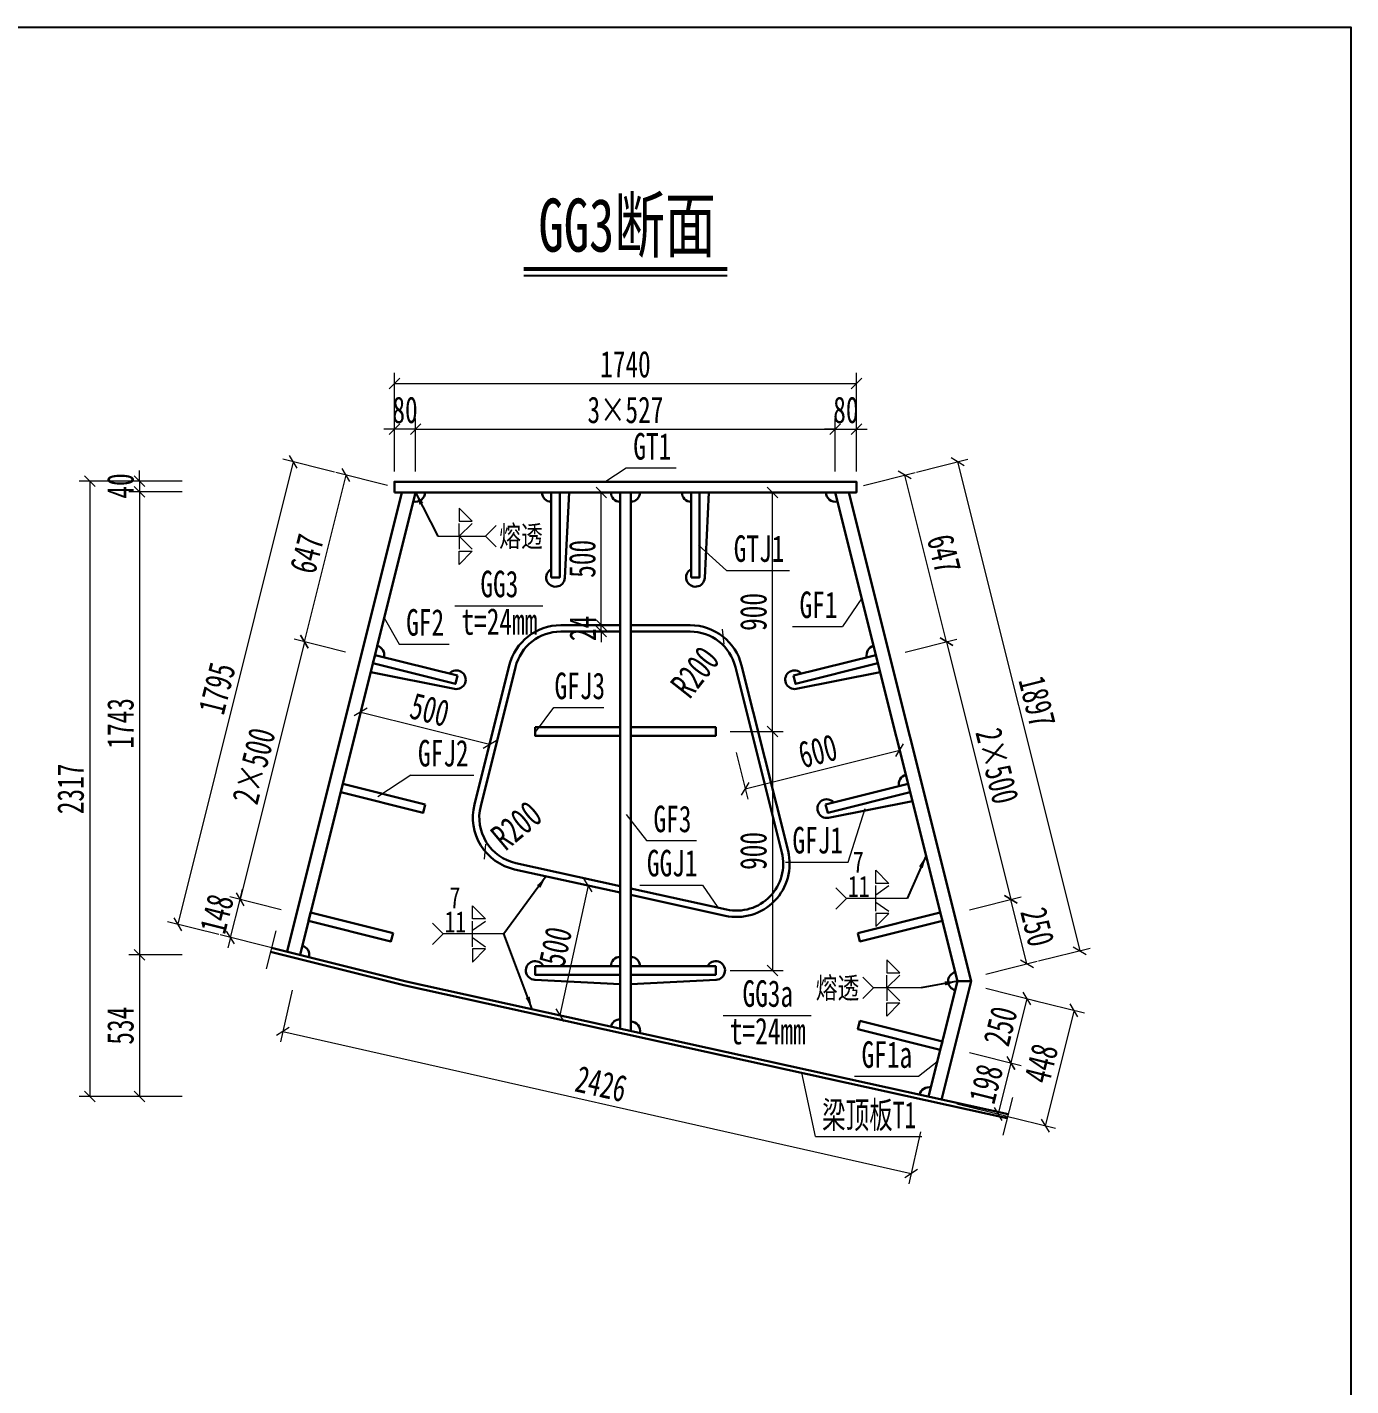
# Model space of a CAD drawing. Header units: millimetres. Extents: x -89049 to 410567, y -307459 to -100425.
# Drawn here: x 130390 to 135373, y -262870 to -257754 of the extents above; entities that cross this region are included whole.
import ezdxf
from ezdxf.enums import TextEntityAlignment as Align

# ---------------------------------------------------------------- set-up
doc = ezdxf.new("R2010")
doc.units = ezdxf.units.MM
doc.layers.get('Defpoints').update_dxf_attribs({"color": 8})
for name, color, linetype, lineweight in [('Dim', 4, 'Continuous', 15), ('文字', 7, 'Continuous', 15), ('标注线及字体', 2, 'Continuous', 15), ('桥 构造粗实', 1, 'Continuous', 30), ('细实线', 4, 'Continuous', 15)]:
    doc.layers.add(name, color=color, linetype=linetype, lineweight=lineweight)
doc.layers.add('Text', color=4, linetype='Continuous')
doc.styles.add('111', font='', dxfattribs={"width": 0.7})
doc.styles.add('BM_Dim', font='', dxfattribs={"width": 0.85})
doc.styles.add('SMEDI', font='', dxfattribs={"width": 0.75})
doc.styles.get("Standard").update_dxf_attribs({"font": ''})
doc.styles.get('111').set_extended_font_data('仿宋_GB2312')
doc.styles.get('BM_Dim').set_extended_font_data('仿宋_GB2312')
doc.styles.get('SMEDI').set_extended_font_data('仿宋_GB2312')
doc.styles.get('Standard').set_extended_font_data('仿宋_GB2312')
doc.dimstyles.new('200', dxfattribs={"dimscale": 0, "dimtxt": 2.5, "dimasz": 1, "dimexe": 1, "dimexo": 1, "dimgap": 0.6, "dimtad": 1, "dimdec": 0, "dimdsep": 46, "dimtxsty": '111', "dimblk": 'OBLIQUE', "dimcen": 0, "dimclrd": 4, "dimclre": 4, "dimclrt": 4, "dimadec": 1, "dimazin": 2, "dimtfac": 1, "dimtdec": 0, "dimtix": 1, "dimtmove": 2, "dimatfit": 3, "dimfxl": 4, "dimfxlon": 1, "dimtolj": 1, "dimlwd": -1, "dimlwe": -1, "dimarcsym": 0})
doc.dimstyles.new('MSteel_1.0_1.0', dxfattribs={"dimtxt": 3, "dimasz": 1.2, "dimexe": 1, "dimexo": 1, "dimgap": 1, "dimtad": 3, "dimtoh": 1, "dimdec": 0, "dimzin": 0, "dimdsep": 46, "dimtxsty": 'Standard', "dimblk": 'ARCHTICK', "dimcen": 0.09, "dimclrd": 3, "dimclre": 3, "dimadec": 0, "dimazin": 0, "dimtfac": 1, "dimtdec": 4, "dimtofl": 0, "dimtmove": 0, "dimatfit": 3, "dimfxl": 1, "dimtolj": 1, "dimtzin": 0, "dimarcsym": 0})

# ---------------------------------------------------------------- blocks, each defined once
blk = doc.blocks.new('28-280过焊孔')
at = {"layer": '桥 构造粗实', "color": 7}
blk.add_line((51, 0), (35, 321.7), dxfattribs=at)
for centre, start, end in [((0, 320), 2.8591, 242.8016), ((-16, 0), 90, 180)]:
    blk.add_arc(centre, 35, start, end, dxfattribs=at)
blk = doc.blocks.new('_Oblique')
at = {"color": 0, "linetype": 'ByBlock', "lineweight": -2}
blk.add_line((-0.5, -0.5), (0.5, 0.5), dxfattribs=at)
blk = doc.blocks.new('*D2070')
at = {"layer": 'Defpoints', "color": 0, "transparency": 16777216}
for p in [(131417.1, -261246.7), (133783.7, -261780.5), (133718.5, -262069.5)]:
    blk.add_point(p, dxfattribs=at)
at = {"layer": '细实线', "color": 4, "transparency": 16777216}
for p, q in [((131387.1, -261379.6), (131343.1, -261574.7)), ((131351.9, -261535.7), (133718.5, -262069.5)), ((133753.7, -261913.4), (133709.7, -262108.5))]:
    blk.add_line(p, q, dxfattribs=at)
at = {"layer": '细实线', "color": 4, "transparency": 16777216, "xscale": 40, "yscale": 40, "zscale": 40}
for p, rotation in [((131351.9, -261535.7), 167.2882462205137), ((133718.5, -262069.5), 347.2882462205137)]:
    blk.add_blockref('_Oblique', p, dxfattribs=dict(at, rotation=rotation))
at = {"layer": '细实线', "color": 4, "transparency": 16777216, "insert": (132550.9, -261732.8), "char_height": 100, "attachment_point": 5, "rotation": 347.2882, "style": '111'}
blk.add_mtext('\\A1;2426', dxfattribs=at)
blk = doc.blocks.new('全融透2')
at = {"layer": 'Dim'}
blk.add_line((0, 0), (-4.48, 0), dxfattribs=at)
for points in [[(-3.23, 2.65), (-3.23, 1.41), (-2, 1.41)], [(-3.23, -2.65), (-3.23, -1.41), (-2, -1.41)]]:
    blk.add_lwpolyline(points, close=True, dxfattribs=at)
for points in [[(-5.48, 1), (-4.48, 0), (-5.48, -1)], [(-2, 1.21), (-3.23, 0), (-3.23, 1.21)], [(-2, -1.21), (-3.23, 0), (-3.23, -1.21)]]:
    blk.add_lwpolyline(points, dxfattribs=at)
at = {"layer": 'Text', "style": 'SMEDI', "width": 0.75}
blk.add_text('熔透', height=2, dxfattribs=at).set_placement((-9.92, 0), align=Align.MIDDLE_LEFT)
blk = doc.blocks.new('_ArchTick')
at = {"color": 0, "linetype": 'ByBlock', "const_width": 0.15}
blk.add_lwpolyline([(-0.5, -0.5), (0.5, 0.5)], dxfattribs=at)
blk = doc.blocks.new('全融透1')
at = {"layer": 'Dim'}
blk.add_line((0, 0), (4.48, 0), dxfattribs=at)
for points in [[(2, 2.65), (2, 1.41), (3.23, 1.41)], [(2, -2.65), (2, -1.41), (3.23, -1.41)]]:
    blk.add_lwpolyline(points, close=True, dxfattribs=at)
for points in [[(3.23, 1.21), (2, 0), (2, 1.21)], [(3.23, -1.21), (2, 0), (2, -1.21)], [(5.48, 1), (4.48, 0), (5.48, -1)]]:
    blk.add_lwpolyline(points, dxfattribs=at)
at = {"layer": 'Text', "style": 'SMEDI', "width": 0.75}
blk.add_text('熔透', height=2, dxfattribs=at).set_placement((5.77, 0), align=Align.MIDDLE_LEFT)
blk = doc.blocks.new('半融透2')
at = {"layer": 'Dim'}
for p, q in [((0, 0), (-5.71, 0)), ((-2.95, 0.34), (-1.72, 1.21)), ((-2.95, -0.34), (-1.72, -1.21))]:
    blk.add_line(p, q, dxfattribs=at)
for points in [[(-1.72, 1.41), (-2.95, 1.41), (-2.95, 2.65)], [(-1.72, -1.41), (-2.95, -1.41), (-2.95, -2.65)]]:
    blk.add_lwpolyline(points, close=True, dxfattribs=at)
for points in [[(-6.71, -1), (-5.71, 0), (-6.71, 1)], [(-2.95, -1.21), (-2.95, 0), (-2.95, 1.21)]]:
    blk.add_lwpolyline(points, dxfattribs=at)
at = {"layer": 'Text', "style": 'SMEDI', "width": 0.75}
blk.add_text('7', height=2, dxfattribs=at).set_placement((-5.1, 3.42), align=Align.MIDDLE_LEFT)
blk = doc.blocks.new('*D2104')
at = {"layer": 'Defpoints', "color": 0, "transparency": 16777216}
for p in [(131772.4, -259266.8), (131772.4, -259505.6), (131852.4, -259505.6)]:
    blk.add_point(p, dxfattribs=at)
at = {"layer": '细实线', "color": 4, "transparency": 16777216}
for p, q in [((131772.4, -259426.8), (131772.4, -259226.8)), ((131852.4, -259426.8), (131852.4, -259226.8)), ((131772.4, -259266.8), (131732.4, -259266.8)), ((131852.4, -259266.8), (131772.4, -259266.8)), ((131852.4, -259266.8), (131892.4, -259266.8))]:
    blk.add_line(p, q, dxfattribs=at)
at = {"layer": '细实线', "color": 4, "transparency": 16777216, "xscale": 40, "yscale": 40, "zscale": 40}
blk.add_blockref('_Oblique', (131772.4, -259266.8), dxfattribs=at)
at = {"layer": '细实线', "color": 4, "transparency": 16777216, "xscale": 40, "yscale": 40, "zscale": 40, "rotation": 180}
blk.add_blockref('_Oblique', (131852.4, -259266.8), dxfattribs=at)
at = {"layer": '细实线', "color": 4, "transparency": 16777216, "insert": (131812.4, -259195.3), "char_height": 100, "attachment_point": 5, "style": '111'}
blk.add_mtext('\\A1;80', dxfattribs=at)
blk = doc.blocks.new('*D2105')
at = {"layer": 'Defpoints', "color": 0, "transparency": 16777216}
for p in [(133432.2, -259266.8), (131852.4, -259505.6), (133432.2, -259505.6)]:
    blk.add_point(p, dxfattribs=at)
at = {"layer": '细实线', "color": 4, "transparency": 16777216}
for p, q in [((131852.4, -259426.8), (131852.4, -259226.8)), ((133432.2, -259426.8), (133432.2, -259226.8)), ((131852.4, -259266.8), (133432.2, -259266.8))]:
    blk.add_line(p, q, dxfattribs=at)
at = {"layer": '细实线', "color": 4, "transparency": 16777216, "xscale": 40, "yscale": 40, "zscale": 40, "rotation": 180}
blk.add_blockref('_Oblique', (131852.4, -259266.8), dxfattribs=at)
at = {"layer": '细实线', "color": 4, "transparency": 16777216, "xscale": 40, "yscale": 40, "zscale": 40}
blk.add_blockref('_Oblique', (133432.2, -259266.8), dxfattribs=at)
at = {"layer": '细实线', "color": 4, "transparency": 16777216, "insert": (132642.3, -259195.3), "char_height": 100, "attachment_point": 5, "style": '111'}
blk.add_mtext('\\A1;3×527', dxfattribs=at)
blk = doc.blocks.new('*D2106')
at = {"layer": 'Defpoints', "color": 0, "transparency": 16777216}
for p in [(133512.2, -259266.8), (133432.2, -259505.6), (133512.2, -259505.6)]:
    blk.add_point(p, dxfattribs=at)
at = {"layer": '细实线', "color": 4, "transparency": 16777216}
for p, q in [((133432.2, -259426.8), (133432.2, -259226.8)), ((133512.2, -259426.8), (133512.2, -259226.8)), ((133432.2, -259266.8), (133392.2, -259266.8)), ((133432.2, -259266.8), (133512.2, -259266.8)), ((133512.2, -259266.8), (133552.2, -259266.8))]:
    blk.add_line(p, q, dxfattribs=at)
at = {"layer": '细实线', "color": 4, "transparency": 16777216, "xscale": 40, "yscale": 40, "zscale": 40}
blk.add_blockref('_Oblique', (133432.2, -259266.8), dxfattribs=at)
at = {"layer": '细实线', "color": 4, "transparency": 16777216, "xscale": 40, "yscale": 40, "zscale": 40, "rotation": 180}
blk.add_blockref('_Oblique', (133512.2, -259266.8), dxfattribs=at)
at = {"layer": '细实线', "color": 4, "transparency": 16777216, "insert": (133472.2, -259195.3), "char_height": 100, "attachment_point": 5, "style": '111'}
blk.add_mtext('\\A1;80', dxfattribs=at)
blk = doc.blocks.new('*D2107')
at = {"layer": 'Defpoints', "color": 0, "transparency": 16777216}
for p in [(133512.2, -259094.9), (131772.4, -259465.6), (133512.2, -259465.6)]:
    blk.add_point(p, dxfattribs=at)
at = {"layer": '细实线', "color": 4, "transparency": 16777216}
for p, q in [((131772.4, -259254.9), (131772.4, -259054.9)), ((133512.2, -259254.9), (133512.2, -259054.9)), ((131772.4, -259094.9), (133512.2, -259094.9))]:
    blk.add_line(p, q, dxfattribs=at)
at = {"layer": '细实线', "color": 4, "transparency": 16777216, "xscale": 40, "yscale": 40, "zscale": 40, "rotation": 180}
blk.add_blockref('_Oblique', (131772.4, -259094.9), dxfattribs=at)
at = {"layer": '细实线', "color": 4, "transparency": 16777216, "xscale": 40, "yscale": 40, "zscale": 40}
blk.add_blockref('_Oblique', (133512.2, -259094.9), dxfattribs=at)
at = {"layer": '细实线', "color": 4, "transparency": 16777216, "insert": (132642.3, -259023.3), "char_height": 100, "attachment_point": 5, "style": '111'}
blk.add_mtext('\\A1;1740', dxfattribs=at)
blk = doc.blocks.new('*D2127')
at = {"layer": 'Defpoints', "color": 0, "transparency": 16777216}
for p in [(131695.5, -260133.2), (131191.1, -261037.9), (131452.9, -261103.3)]:
    blk.add_point(p, dxfattribs=at)
at = {"layer": '细实线', "color": 4, "transparency": 16777216}
for p, q in [((131433.7, -260067.8), (131191.1, -261037.9)), ((131588.9, -260106.6), (131394.9, -260058.1)), ((131346.4, -261076.7), (131152.3, -261028.2))]:
    blk.add_line(p, q, dxfattribs=at)
at = {"layer": '细实线', "color": 4, "transparency": 16777216, "xscale": 40, "yscale": 40, "zscale": 40}
for p, rotation in [((131433.7, -260067.8), 75.9641359810062), ((131191.1, -261037.9), 255.9641359810062)]:
    blk.add_blockref('_Oblique', p, dxfattribs=dict(at, rotation=rotation))
at = {"layer": '细实线', "color": 4, "transparency": 16777216, "insert": (131243, -260535.5), "char_height": 100, "attachment_point": 5, "rotation": 75.9641, "style": '111'}
blk.add_mtext('\\A1;\\f仿宋_GB2312|b0|i0|c134|p49;2×500', dxfattribs=at)
blk = doc.blocks.new('*D2128')
at = {"layer": 'Defpoints', "color": 0, "transparency": 16777216}
for p in [(131590.6, -259440.1), (131852.4, -259505.6), (131695.4, -260133.2)]:
    blk.add_point(p, dxfattribs=at)
at = {"layer": '细实线', "color": 4, "transparency": 16777216}
for p, q in [((131745.8, -259478.9), (131551.8, -259430.4)), ((131433.6, -260067.7), (131590.6, -259440.1)), ((131588.9, -260106.5), (131394.8, -260058))]:
    blk.add_line(p, q, dxfattribs=at)
at = {"layer": '细实线', "color": 4, "transparency": 16777216, "xscale": 40, "yscale": 40, "zscale": 40}
for p, rotation in [((131590.6, -259440.1), 75.95890575099558), ((131433.6, -260067.7), 255.9589057509956)]:
    blk.add_blockref('_Oblique', p, dxfattribs=dict(at, rotation=rotation))
at = {"layer": '细实线', "color": 4, "transparency": 16777216, "insert": (131442.7, -259736.5), "char_height": 100, "attachment_point": 5, "rotation": 75.9589, "style": '111'}
blk.add_mtext('\\A1;647', dxfattribs=at)
blk = doc.blocks.new('*D2129')
at = {"layer": 'Defpoints', "color": 0, "transparency": 16777216}
for p in [(131852.4, -259505.6), (130956.5, -261131.6), (131417.2, -261246.7)]:
    blk.add_point(p, dxfattribs=at)
at = {"layer": '细实线', "color": 4, "transparency": 16777216}
for p, q in [((131547, -259429.2), (131352.9, -259380.7)), ((131391.7, -259390.4), (130956.5, -261131.6)), ((131111.7, -261170.4), (130917.7, -261121.9))]:
    blk.add_line(p, q, dxfattribs=at)
at = {"layer": '细实线', "color": 4, "transparency": 16777216, "xscale": 40, "yscale": 40, "zscale": 40}
for p, rotation in [((131391.7, -259390.4), 75.96541478079868), ((130956.5, -261131.6), 255.9654147807987)]:
    blk.add_blockref('_Oblique', p, dxfattribs=dict(at, rotation=rotation))
at = {"layer": '细实线', "color": 4, "transparency": 16777216, "insert": (131104.7, -260243.6), "char_height": 100, "attachment_point": 5, "rotation": 75.9654, "style": '111'}
blk.add_mtext('\\A1;1795', dxfattribs=at)
blk = doc.blocks.new('*D2133')
at = {"layer": 'Defpoints', "color": 0, "transparency": 16777216}
for p in [(131191.2, -261038), (131452.9, -261103.3), (131417.2, -261246.7)]:
    blk.add_point(p, dxfattribs=at)
at = {"layer": '细实线', "color": 4, "transparency": 16777216}
for p, q in [((131191.2, -261038), (131200.8, -260999.2)), ((131346.4, -261076.8), (131152.3, -261028.3)), ((131155.4, -261181.4), (131191.2, -261038)), ((131310.6, -261220.1), (131116.6, -261171.7)), ((131155.4, -261181.4), (131145.7, -261220.2))]:
    blk.add_line(p, q, dxfattribs=at)
at = {"layer": '细实线', "color": 4, "transparency": 16777216, "xscale": 40, "yscale": 40, "zscale": 40}
for p, rotation in [((131191.2, -261038), 255.98496731794), ((131155.4, -261181.4), 75.98496731794)]:
    blk.add_blockref('_Oblique', p, dxfattribs=dict(at, rotation=rotation))
at = {"layer": '细实线', "color": 4, "transparency": 16777216, "insert": (131103.8, -261092.4), "char_height": 100, "attachment_point": 5, "rotation": 75.985, "style": '111'}
blk.add_mtext('\\A1;148', dxfattribs=at)
blk = doc.blocks.new('*D2143')
at = {"layer": 'Defpoints', "color": 0, "transparency": 16777216}
for p in [(133589.1, -260133.2), (134093.5, -261037.9), (133831.7, -261103.3)]:
    blk.add_point(p, dxfattribs=at)
at = {"layer": '细实线', "color": 4, "transparency": 16777216}
for p, q in [((133695.7, -260106.6), (133889.8, -260058.1)), ((133851, -260067.8), (134093.5, -261037.9)), ((133938.3, -261076.7), (134132.3, -261028.2))]:
    blk.add_line(p, q, dxfattribs=at)
at = {"layer": '细实线', "color": 4, "transparency": 16777216, "xscale": 40, "yscale": 40, "zscale": 40}
for p, rotation in [((133851, -260067.8), 104.0358640189938), ((134093.5, -261037.9), 284.0358640189938)]:
    blk.add_blockref('_Oblique', p, dxfattribs=dict(at, rotation=rotation))
at = {"layer": '细实线', "color": 4, "transparency": 16777216, "insert": (134041.7, -260535.5), "char_height": 100, "attachment_point": 5, "rotation": 284.0359, "style": '111'}
blk.add_mtext('\\A1;\\f仿宋_GB2312|b0|i0|c134|p49;2×500', dxfattribs=at)
blk = doc.blocks.new('*D2144')
at = {"layer": 'Defpoints', "color": 0, "transparency": 16777216}
for p in [(133694, -259440.1), (133432.2, -259505.6), (133589.2, -260133.2)]:
    blk.add_point(p, dxfattribs=at)
at = {"layer": '细实线', "color": 4, "transparency": 16777216}
for p, q in [((133538.8, -259478.9), (133732.8, -259430.4)), ((133851, -260067.7), (133694, -259440.1)), ((133695.8, -260106.5), (133889.8, -260058))]:
    blk.add_line(p, q, dxfattribs=at)
at = {"layer": '细实线', "color": 4, "transparency": 16777216, "xscale": 40, "yscale": 40, "zscale": 40}
for p, rotation in [((133694, -259440.1), 104.0410942489994), ((133851, -260067.7), 284.0410942489994)]:
    blk.add_blockref('_Oblique', p, dxfattribs=dict(at, rotation=rotation))
at = {"layer": '细实线', "color": 4, "transparency": 16777216, "insert": (133841.9, -259736.5), "char_height": 100, "attachment_point": 5, "rotation": 284.0411, "style": '111'}
blk.add_mtext('\\A1;647', dxfattribs=at)
blk = doc.blocks.new('*D2145')
at = {"layer": 'Defpoints', "color": 0, "transparency": 16777216}
for p in [(133432.2, -259505.6), (134352.9, -261230.7), (133892.3, -261345.9)]:
    blk.add_point(p, dxfattribs=at)
at = {"layer": '细实线', "color": 4, "transparency": 16777216}
for p, q in [((133737.6, -259429.2), (133931.6, -259380.7)), ((133892.8, -259390.4), (134352.9, -261230.7)), ((134197.7, -261269.5), (134391.7, -261221))]:
    blk.add_line(p, q, dxfattribs=at)
at = {"layer": '细实线', "color": 4, "transparency": 16777216, "xscale": 40, "yscale": 40, "zscale": 40}
for p, rotation in [((133892.8, -259390.4), 104.0363585996599), ((134352.9, -261230.7), 284.0363585996599)]:
    blk.add_blockref('_Oblique', p, dxfattribs=dict(at, rotation=rotation))
at = {"layer": '细实线', "color": 4, "transparency": 16777216, "insert": (134192.3, -260293.2), "char_height": 100, "attachment_point": 5, "rotation": 284.0364, "style": '111'}
blk.add_mtext('\\A1;1897', dxfattribs=at)
blk = doc.blocks.new('*D2146')
at = {"layer": 'Defpoints', "color": 0, "transparency": 16777216}
for p in [(134093.4, -261037.9), (133831.7, -261103.3), (133892.3, -261345.9)]:
    blk.add_point(p, dxfattribs=at)
at = {"layer": '细实线', "color": 4, "transparency": 16777216}
for p, q in [((133938.2, -261076.7), (134132.3, -261028.2)), ((134154.1, -261280.4), (134093.4, -261037.9)), ((133998.9, -261319.2), (134192.9, -261270.7))]:
    blk.add_line(p, q, dxfattribs=at)
at = {"layer": '细实线', "color": 4, "transparency": 16777216, "xscale": 40, "yscale": 40, "zscale": 40}
for p, rotation in [((134093.4, -261037.9), 104.0358325339089), ((134154.1, -261280.4), 284.0358325339089)]:
    blk.add_blockref('_Oblique', p, dxfattribs=dict(at, rotation=rotation))
at = {"layer": '细实线', "color": 4, "transparency": 16777216, "insert": (134193.2, -261141.8), "char_height": 100, "attachment_point": 5, "rotation": 284.0358, "style": '111'}
blk.add_mtext('\\A1;250', dxfattribs=at)
blk = doc.blocks.new('*D2147')
at = {"layer": 'Defpoints', "color": 0, "transparency": 16777216}
for p in [(133892.3, -261345.9), (133831.7, -261588.4), (134093.4, -261653.9)]:
    blk.add_point(p, dxfattribs=at)
at = {"layer": '细实线', "color": 4, "transparency": 16777216}
for p, q in [((133998.9, -261372.5), (134192.9, -261421)), ((134154.1, -261411.3), (134093.4, -261653.9)), ((133938.2, -261615.1), (134132.3, -261663.6))]:
    blk.add_line(p, q, dxfattribs=at)
at = {"layer": '细实线', "color": 4, "transparency": 16777216, "xscale": 40, "yscale": 40, "zscale": 40}
for p, rotation in [((134154.1, -261411.3), 75.9641674660879), ((134093.4, -261653.9), 255.9641674660879)]:
    blk.add_blockref('_Oblique', p, dxfattribs=dict(at, rotation=rotation))
at = {"layer": '细实线', "color": 4, "transparency": 16777216, "insert": (134054.3, -261515.2), "char_height": 100, "attachment_point": 5, "rotation": 75.9642, "style": '111'}
blk.add_mtext('\\A1;250', dxfattribs=at)
blk = doc.blocks.new('*D2148')
at = {"layer": 'Defpoints', "color": 0, "transparency": 16777216}
for p in [(133831.7, -261588.4), (133783.7, -261780.5), (134045.4, -261846)]:
    blk.add_point(p, dxfattribs=at)
at = {"layer": '细实线', "color": 4, "transparency": 16777216}
for p, q in [((133938.2, -261615.1), (134132.3, -261663.6)), ((134093.5, -261653.9), (134045.4, -261846)), ((133890.2, -261807.2), (134084.2, -261855.7))]:
    blk.add_line(p, q, dxfattribs=at)
at = {"layer": '细实线', "color": 4, "transparency": 16777216, "xscale": 40, "yscale": 40, "zscale": 40}
for p, rotation in [((134093.5, -261653.9), 75.96373479844101), ((134045.4, -261846), 255.963734798441)]:
    blk.add_blockref('_Oblique', p, dxfattribs=dict(at, rotation=rotation))
at = {"layer": '细实线', "color": 4, "transparency": 16777216, "insert": (134000, -261732.6), "char_height": 100, "attachment_point": 5, "rotation": 75.9637, "style": '111'}
blk.add_mtext('\\A1;198', dxfattribs=at)
blk = doc.blocks.new('*D2149')
at = {"layer": 'Defpoints', "color": 0, "transparency": 16777216}
for p in [(133892.3, -261345.9), (133783.7, -261780.5), (134222.6, -261890.3)]:
    blk.add_point(p, dxfattribs=at)
at = {"layer": '细实线', "color": 4, "transparency": 16777216}
for p, q in [((134176.1, -261416.8), (134370.1, -261465.3)), ((134331.3, -261455.6), (134222.6, -261890.3)), ((134067.4, -261851.5), (134261.4, -261900))]:
    blk.add_line(p, q, dxfattribs=at)
at = {"layer": '细实线', "color": 4, "transparency": 16777216, "xscale": 40, "yscale": 40, "zscale": 40}
for p, rotation in [((134331.3, -261455.6), 75.96397622747912), ((134222.6, -261890.3), 255.9639762274791)]:
    blk.add_blockref('_Oblique', p, dxfattribs=dict(at, rotation=rotation))
at = {"layer": '细实线', "color": 4, "transparency": 16777216, "insert": (134207.5, -261655.6), "char_height": 100, "attachment_point": 5, "rotation": 75.964, "style": '111'}
blk.add_mtext('\\A1;448', dxfattribs=at)
blk = doc.blocks.new('*D2158')
at = {"layer": 'Defpoints', "color": 0, "transparency": 16777216}
for p in [(131770.4, -259463.5), (130812.9, -259503.5), (131770.4, -259503.5)]:
    blk.add_point(p, dxfattribs=at)
at = {"layer": '细实线', "color": 4, "transparency": 16777216}
for p, q in [((130812.9, -259463.5), (130812.9, -259423.5)), ((130972.9, -259463.5), (130772.9, -259463.5)), ((130812.9, -259463.5), (130812.9, -259503.5)), ((130972.9, -259503.5), (130772.9, -259503.5)), ((130812.9, -259503.5), (130812.9, -259543.5))]:
    blk.add_line(p, q, dxfattribs=at)
at = {"layer": '细实线', "color": 4, "transparency": 16777216, "xscale": 40, "yscale": 40, "zscale": 40}
for p, rotation in [((130812.9, -259463.5), 270), ((130812.9, -259503.5), 90)]:
    blk.add_blockref('_Oblique', p, dxfattribs=dict(at, rotation=rotation))
at = {"layer": '细实线', "color": 4, "transparency": 16777216, "insert": (130741.3, -259481.2), "char_height": 100, "attachment_point": 5, "rotation": 90, "style": '111'}
blk.add_mtext('\\A1;40', dxfattribs=at)
blk = doc.blocks.new('*D2159')
at = {"layer": 'Defpoints', "color": 0, "transparency": 16777216}
for p in [(131770.4, -259503.5), (130812.9, -261246.7), (131417.1, -261246.7)]:
    blk.add_point(p, dxfattribs=at)
at = {"layer": '细实线', "color": 4, "transparency": 16777216}
for p, q in [((130972.9, -259503.5), (130772.9, -259503.5)), ((130812.9, -259503.5), (130812.9, -261246.7)), ((130972.9, -261246.7), (130772.9, -261246.7))]:
    blk.add_line(p, q, dxfattribs=at)
at = {"layer": '细实线', "color": 4, "transparency": 16777216, "xscale": 40, "yscale": 40, "zscale": 40}
for p, rotation in [((130812.9, -259503.5), 90), ((130812.9, -261246.7), 270)]:
    blk.add_blockref('_Oblique', p, dxfattribs=dict(at, rotation=rotation))
at = {"layer": '细实线', "color": 4, "transparency": 16777216, "insert": (130741.3, -260375.1), "char_height": 100, "attachment_point": 5, "rotation": 90, "style": '111'}
blk.add_mtext('\\A1;1743', dxfattribs=at)
blk = doc.blocks.new('*D2160')
at = {"layer": 'Defpoints', "color": 0, "transparency": 16777216}
for p in [(131417.1, -261246.7), (130812.9, -261780.5), (133783.7, -261780.5)]:
    blk.add_point(p, dxfattribs=at)
at = {"layer": '细实线', "color": 4, "transparency": 16777216}
for p, q in [((130972.9, -261246.7), (130772.9, -261246.7)), ((130812.9, -261246.7), (130812.9, -261780.5)), ((130972.9, -261780.5), (130772.9, -261780.5))]:
    blk.add_line(p, q, dxfattribs=at)
at = {"layer": '细实线', "color": 4, "transparency": 16777216, "xscale": 40, "yscale": 40, "zscale": 40}
for p, rotation in [((130812.9, -261246.7), 90), ((130812.9, -261780.5), 270)]:
    blk.add_blockref('_Oblique', p, dxfattribs=dict(at, rotation=rotation))
at = {"layer": '细实线', "color": 4, "transparency": 16777216, "insert": (130741.3, -261513.6), "char_height": 100, "attachment_point": 5, "rotation": 90, "style": '111'}
blk.add_mtext('\\A1;534', dxfattribs=at)
blk = doc.blocks.new('*D2161')
at = {"layer": 'Defpoints', "color": 0, "transparency": 16777216}
for p in [(131770.4, -259463.5), (130625.2, -261780.5), (133783.7, -261780.5)]:
    blk.add_point(p, dxfattribs=at)
at = {"layer": '细实线', "color": 4, "transparency": 16777216}
for p, q in [((130785.2, -259463.5), (130585.2, -259463.5)), ((130625.2, -259463.5), (130625.2, -261780.5)), ((130785.2, -261780.5), (130585.2, -261780.5))]:
    blk.add_line(p, q, dxfattribs=at)
at = {"layer": '细实线', "color": 4, "transparency": 16777216, "xscale": 40, "yscale": 40, "zscale": 40}
for p, rotation in [((130625.2, -259463.5), 90), ((130625.2, -261780.5), 270)]:
    blk.add_blockref('_Oblique', p, dxfattribs=dict(at, rotation=rotation))
at = {"layer": '细实线', "color": 4, "transparency": 16777216, "insert": (130553.7, -260622), "char_height": 100, "attachment_point": 5, "rotation": 90, "style": '111'}
blk.add_mtext('\\A1;2317', dxfattribs=at)
blk = doc.blocks.new('*D2173')
at = {"layer": 'Defpoints', "color": 0, "transparency": 16777216}
for p in [(132621.5, -261012.2), (132395.3, -261474.4), (132514.6, -261500.5)]:
    blk.add_point(p, dxfattribs=at)
at = {"layer": '细实线', "color": 4, "transparency": 16777216}
for p, q in [((132502.2, -260986.1), (132395.3, -261474.4)), ((132582.4, -261003.7), (132463.1, -260977.6)), ((132475.5, -261492), (132356.3, -261465.9))]:
    blk.add_line(p, q, dxfattribs=at)
at = {"layer": '细实线', "color": 4, "transparency": 16777216, "xscale": 40, "yscale": 40, "zscale": 40}
for p, rotation in [((132502.2, -260986.1), 77.65254734471277), ((132395.3, -261474.4), 257.6525473447128)]:
    blk.add_blockref('_Oblique', p, dxfattribs=dict(at, rotation=rotation))
at = {"layer": '细实线', "color": 4, "transparency": 16777216, "insert": (132378.9, -261215), "char_height": 100, "attachment_point": 5, "rotation": 77.6525, "style": '111'}
blk.add_mtext('\\A1;500', dxfattribs=at)
blk = doc.blocks.new('*D2174')
at = {"layer": 'Defpoints', "color": 0, "transparency": 16777216}
for p in [(131679.3, -260197.8), (132164.4, -260319.1), (132130.7, -260453.7)]:
    blk.add_point(p, dxfattribs=at)
at = {"layer": '细实线', "color": 4, "transparency": 16777216}
for p, q in [((131669.6, -260236.6), (131636, -260371.3)), ((131645.7, -260332.5), (132130.7, -260453.7)), ((132154.7, -260357.9), (132121, -260492.5))]:
    blk.add_line(p, q, dxfattribs=at)
at = {"layer": '细实线', "color": 4, "transparency": 16777216, "xscale": 40, "yscale": 40, "zscale": 40}
for p, rotation in [((131645.7, -260332.5), 165.9641674661389), ((132130.7, -260453.7), 345.9641674661389)]:
    blk.add_blockref('_Oblique', p, dxfattribs=dict(at, rotation=rotation))
at = {"layer": '细实线', "color": 4, "transparency": 16777216, "insert": (131905.6, -260323.7), "char_height": 100, "attachment_point": 5, "rotation": 345.9642, "style": '111'}
blk.add_mtext('\\A1;500', dxfattribs=at)
blk = doc.blocks.new('*D2176')
at = {"layer": 'Defpoints', "color": 0, "transparency": 16777216}
for p in [(133631, -260300.6), (133048.9, -260446.1), (133674.9, -260476.2)]:
    blk.add_point(p, dxfattribs=at)
at = {"layer": '细实线', "color": 4, "transparency": 16777216}
for p, q in [((133640.7, -260339.4), (133684.6, -260515)), ((133058.6, -260484.9), (133102.5, -260660.5)), ((133092.8, -260621.7), (133674.9, -260476.2))]:
    blk.add_line(p, q, dxfattribs=at)
at = {"layer": '细实线', "color": 4, "transparency": 16777216, "xscale": 40, "yscale": 40, "zscale": 40}
for p, rotation in [((133674.9, -260476.2), 14.03583253364275), ((133092.8, -260621.7), 194.0358325336428)]:
    blk.add_blockref('_Oblique', p, dxfattribs=dict(at, rotation=rotation))
at = {"layer": '细实线', "color": 4, "transparency": 16777216, "insert": (133366.5, -260479.5), "char_height": 100, "attachment_point": 5, "rotation": 14.0358, "style": '111'}
blk.add_mtext('\\A1;600', dxfattribs=at)
blk = doc.blocks.new('*D2180')
at = {"layer": 'Defpoints', "color": 0, "transparency": 16777216}
for p in [(132551.5, -260005.6), (132663.3, -260005.6), (132663.3, -260029.6)]:
    blk.add_point(p, dxfattribs=at)
at = {"layer": '细实线', "color": 4, "transparency": 16777216}
for p, q in [((132551.5, -260005.6), (132551.5, -259965.6)), ((132623.3, -260005.6), (132511.5, -260005.6)), ((132623.3, -260029.6), (132511.5, -260029.6)), ((132551.5, -260029.6), (132551.5, -260005.6)), ((132551.5, -260029.6), (132551.5, -260069.6))]:
    blk.add_line(p, q, dxfattribs=at)
at = {"layer": '细实线', "color": 4, "transparency": 16777216, "xscale": 40, "yscale": 40, "zscale": 40}
for p, rotation in [((132551.5, -260005.6), 270), ((132551.5, -260029.6), 90)]:
    blk.add_blockref('_Oblique', p, dxfattribs=dict(at, rotation=rotation))
at = {"layer": '细实线', "color": 4, "transparency": 16777216, "insert": (132481.1, -260017.6), "char_height": 100, "attachment_point": 5, "rotation": 90, "style": '111'}
blk.add_mtext('\\A1;24', dxfattribs=at)
blk = doc.blocks.new('*D2181')
at = {"layer": 'Defpoints', "color": 0, "transparency": 16777216}
for p in [(132551.5, -259505.6), (132663.3, -259505.6), (132663.3, -260005.6)]:
    blk.add_point(p, dxfattribs=at)
at = {"layer": '细实线', "color": 4, "transparency": 16777216}
for p, q in [((132623.3, -259505.6), (132511.5, -259505.6)), ((132551.5, -260005.6), (132551.5, -259505.6)), ((132623.3, -260005.6), (132511.5, -260005.6))]:
    blk.add_line(p, q, dxfattribs=at)
at = {"layer": '细实线', "color": 4, "transparency": 16777216, "xscale": 40, "yscale": 40, "zscale": 40}
for p, rotation in [((132551.5, -259505.6), 90), ((132551.5, -260005.6), 270)]:
    blk.add_blockref('_Oblique', p, dxfattribs=dict(at, rotation=rotation))
at = {"layer": '细实线', "color": 4, "transparency": 16777216, "insert": (132480, -259755.6), "char_height": 100, "attachment_point": 5, "rotation": 90, "style": '111'}
blk.add_mtext('\\A1;500', dxfattribs=at)
blk = doc.blocks.new('*D4485')
at = {"layer": 'Defpoints', "color": 0, "transparency": 16777216}
for p in [(132982.3, -259505.6), (133196, -259505.6), (132982.3, -260405.6)]:
    blk.add_point(p, dxfattribs=at)
at = {"layer": '细实线', "color": 4, "transparency": 16777216}
for p, q in [((133036, -259505.6), (133236, -259505.6)), ((133196, -260405.6), (133196, -259505.6)), ((133036, -260405.6), (133236, -260405.6))]:
    blk.add_line(p, q, dxfattribs=at)
at = {"layer": '细实线', "color": 4, "transparency": 16777216, "xscale": 40, "yscale": 40, "zscale": 40}
for p, rotation in [((133196, -259505.6), 90), ((133196, -260405.6), 270)]:
    blk.add_blockref('_Oblique', p, dxfattribs=dict(at, rotation=rotation))
at = {"layer": '细实线', "color": 4, "transparency": 16777216, "insert": (133124.4, -259955.6), "char_height": 100, "attachment_point": 5, "rotation": 90, "style": '111'}
blk.add_mtext('\\A1;900', dxfattribs=at)
blk = doc.blocks.new('*D4487')
at = {"layer": 'Defpoints', "color": 0, "transparency": 16777216}
for p in [(132982.3, -260405.6), (132982.3, -261305.6), (133196, -261305.6)]:
    blk.add_point(p, dxfattribs=at)
at = {"layer": '细实线', "color": 4, "transparency": 16777216}
for p, q in [((133036, -260405.6), (133236, -260405.6)), ((133196, -260405.6), (133196, -261305.6)), ((133036, -261305.6), (133236, -261305.6))]:
    blk.add_line(p, q, dxfattribs=at)
at = {"layer": '细实线', "color": 4, "transparency": 16777216, "xscale": 40, "yscale": 40, "zscale": 40}
for p, rotation in [((133196, -260405.6), 90), ((133196, -261305.6), 270)]:
    blk.add_blockref('_Oblique', p, dxfattribs=dict(at, rotation=rotation))
at = {"layer": '细实线', "color": 4, "transparency": 16777216, "insert": (133124.4, -260855.6), "char_height": 100, "attachment_point": 5, "rotation": 90, "style": '111'}
blk.add_mtext('\\A1;900', dxfattribs=at)
blk = doc.blocks.new('*D4488')
at = {"layer": 'Defpoints', "color": 0, "transparency": 16777216}
for p in [(133009.5, -260048.5), (132885.7, -260205.6)]:
    blk.add_point(p, dxfattribs=at)
at = {"layer": '细实线', "color": 4, "transparency": 16777216}
blk.add_line((133009.5, -260048.5), (133009.5, -260048.5), dxfattribs=at)
at = {"layer": '细实线', "color": 4, "transparency": 16777216, "xscale": 40, "yscale": 40, "zscale": 40, "rotation": 231.7430047754196}
blk.add_blockref('_Oblique', (133009.5, -260048.5), dxfattribs=at)
at = {"layer": '细实线', "color": 4, "transparency": 16777216, "insert": (132904.5, -260181.8), "char_height": 100, "attachment_point": 5, "rotation": 51.743, "style": '111'}
blk.add_mtext('\\A1;R200', dxfattribs=at)
blk = doc.blocks.new('*D4489')
at = {"layer": 'Defpoints', "color": 0, "transparency": 16777216}
for p in [(132268, -260729.5), (132114.7, -260858)]:
    blk.add_point(p, dxfattribs=at)
at = {"layer": '细实线', "color": 4, "transparency": 16777216}
blk.add_line((132114.7, -260858), (132114.7, -260858), dxfattribs=at)
at = {"layer": '细实线', "color": 4, "transparency": 16777216, "xscale": 40, "yscale": 40, "zscale": 40, "rotation": 39.9840258029928}
blk.add_blockref('_Oblique', (132114.7, -260858), dxfattribs=at)
at = {"layer": '细实线', "color": 4, "transparency": 16777216, "insert": (132232, -260759.6), "char_height": 100, "attachment_point": 5, "rotation": 39.984, "style": '111'}
blk.add_mtext('\\A1;R200', dxfattribs=at)

msp = doc.modelspace()

# ---------------------------------------------------------------- linework, layer by layer
at = {"color": 4}
msp.add_line((132259.3, -258688.1), (133025.3, -258688.1), dxfattribs=at)
at = {"color": 6, "const_width": 14.4}
msp.add_lwpolyline([(132259.3, -258664.1), (133025.3, -258664.1)], dxfattribs=at)
at = {"layer": 'Defpoints'}
msp.add_lwpolyline([(119973.4, -257753.6), (135373.4, -257753.6), (135373.4, -267985.6), (119973.4, -267985.6)], close=True, dxfattribs=at)
at = {"layer": '桥 构造粗实'}
for p, q in [((131800.9, -259505.6), (131368.6, -261234.6)), ((131852.4, -259505.6), (131417.1, -261246.7)), ((132622.3, -259505.6), (132622.3, -261524.4)), ((132662.3, -259505.6), (132662.3, -261533.3)), ((133892.3, -261345.9), (133943.8, -261345.9))]:
    msp.add_line(p, q, dxfattribs=at)
msp.add_lwpolyline([(131772.4, -259505.6), (131772.4, -259465.6), (133512.2, -259465.6), (133512.2, -259505.6)], close=True, dxfattribs=at)
at = {"layer": '桥 构造粗实', "color": 7}
for points in [[(132363, -259825.6), (132395, -259825.6), (132395, -259505.6), (132363, -259505.6)], [(132889.6, -259825.6), (132921.6, -259825.6), (132921.6, -259505.6), (132889.6, -259505.6)], [(132009.8, -260195.3), (132002, -260226.3), (131691.6, -260148.7), (131699.4, -260117.7)], [(133274.8, -260195.3), (133282.6, -260226.3), (133593, -260148.7), (133585.3, -260117.7)], [(132302.3, -260389.6), (132302.3, -260421.6), (132622.3, -260421.6), (132622.3, -260389.6)], [(132662.3, -260389.6), (132662.3, -260421.6), (132982.3, -260421.6), (132982.3, -260389.6)], [(131888.5, -260680.4), (131880.8, -260711.4), (131570.3, -260633.8), (131578.1, -260602.8)], [(133396.1, -260680.4), (133403.9, -260711.4), (133714.3, -260633.8), (133706.5, -260602.8)], [(131767.3, -261165.4), (131759.5, -261196.5), (131449.1, -261118.9), (131456.8, -261087.8)], [(133517.4, -261165.4), (133525.1, -261196.5), (133835.6, -261118.9), (133827.8, -261087.8)], [(132302.3, -261289.6), (132302.3, -261321.6), (132622.3, -261321.6), (132622.3, -261289.6)], [(132662.3, -261289.6), (132662.3, -261321.6), (132982.3, -261321.6), (132982.3, -261289.6)], [(133525.1, -261495.3), (133517.4, -261526.3), (133827.8, -261603.9), (133835.6, -261572.9)]]:
    msp.add_lwpolyline(points, close=True, dxfattribs=at)
at = {"layer": '桥 构造粗实'}
for points in [[(133432.2, -259505.6), (133892.3, -261345.9), (133783.7, -261780.5)], [(133483.8, -259505.6), (133943.8, -261345.9), (133832.2, -261792.7)], [(134083.2, -261846.6), (131817.1, -261346.9), (131309.8, -261219.8)], [(134079.4, -261862.1), (131813.4, -261362.4), (131305.9, -261235.3)]]:
    msp.add_lwpolyline(points, dxfattribs=at)
for points in [[(132622.3, -261012.4), (132224.9, -260924.8, -0.422419), (132073.9, -260681), (132204.9, -260157.1, -0.34415), (132398.9, -260005.6), (132622.3, -260005.6)], [(132622.3, -260987.8), (132230.1, -260901.3, -0.422419), (132097.2, -260686.8), (132228.2, -260162.9, -0.34415), (132398.9, -260029.6), (132622.3, -260029.6)], [(132662.3, -260005.6), (132885.7, -260005.6, -0.34415), (133079.7, -260157.1), (133254.4, -260855.7, -0.557005), (133017.3, -261099.5), (132662.3, -261021.2)], [(132662.3, -260029.6), (132885.7, -260029.6, -0.34415), (133056.4, -260162.9), (133231.1, -260861.5, -0.557005), (133022.4, -261076.1), (132662.3, -260996.7)]]:
    msp.add_lwpolyline(points, format="xyb", dxfattribs=at)
for centre, start, end in [((131852.4, -259505.6), 255.9642, 0.0002), ((132622.3, -259505.6), 180, 270), ((132662.3, -259505.6), 270, 360), ((133432.2, -259505.6), 179.9998, 284.0358), ((131417.1, -261246.7), 345.9404, 75.9636), ((133892.3, -261345.9), 104.0358, 255.9643), ((132622.3, -261524.4), 90, 167.5642), ((132662.3, -261533.3), 347.5642, 90), ((133783.7, -261780.5), 75.964, 167.5642)]:
    msp.add_arc(centre, 35, start, end, dxfattribs=at)
at = {"layer": '细实线'}
for p, q in [((132564.9, -259465.6), (132645.6, -259413.4)), ((132645.6, -259413.4), (132833.8, -259413.4)), ((133023.4, -259799.8), (132916.8, -259703.7)), ((133023.4, -259799.8), (133260, -259799.8)), ((132000.1, -259933), (132330.9, -259933)), ((133531.8, -259903.7), (133459.7, -260010.1)), ((131734.2, -259978.3), (131790.5, -260076.3)), ((133271.6, -260010.1), (133459.7, -260010.1)), ((131790.5, -260076.3), (131978.6, -260076.3)), ((132304, -260407.8), (132372.9, -260315.3)), ((132372.9, -260315.3), (132561, -260315.3)), ((131834.6, -260570.2), (131709.6, -260651.8)), ((131834.6, -260570.2), (132071.1, -260570.2)), ((133481, -260897.9), (133544.7, -260696.2)), ((132645.4, -260718.4), (132721.6, -260816.3)), ((132721.6, -260816.3), (132909.7, -260816.3)), ((133244.4, -260897.9), (133481, -260897.9)), ((132696.3, -260984.3), (132932.9, -260984.3)), ((132932.9, -260984.3), (132990.4, -261068.2)), ((131325.6, -261156.6), (131289.9, -261299.3)), ((133010.6, -261475.3), (133341.4, -261475.3)), ((133745.4, -261703.5), (133816.6, -261648.7)), ((133357.7, -261931.2), (133306, -261691.6)), ((133504.7, -261703.5), (133745.4, -261703.5)), ((134099.1, -261783.4), (134063.3, -261926.1)), ((133357.7, -261931.2), (133758.6, -261931.2))]:
    msp.add_line(p, q, dxfattribs=at)

# ---------------------------------------------------------------- block references
at = {"layer": '细实线', "xscale": -1}
for p, rotation in [((132379, -259505.6), 180.0051313810905), ((132905.6, -259505.6), 180.0051313810905), ((133589.2, -260133.2), 104.036624505605), ((133710.4, -260618.3), 104.036624505605), ((132622.3, -261305.6), 90.00000000004015)]:
    msp.add_blockref('28-280过焊孔', p, dxfattribs=dict(at, rotation=rotation))
at = {"layer": '细实线', "xscale": 40, "yscale": 40, "zscale": 40}
for name, p in [('全融透1', (131936.3, -259670.4)), ('半融透2', (133702.7, -261034.5)), ('半融透2', (132184, -261168)), ('全融透2', (133755.7, -261371.3))]:
    msp.add_blockref(name, p, dxfattribs=at)
at = {"layer": '细实线'}
for p, rotation in [((131695.5, -260133.2), 255.9633754943951), ((132662.3, -261305.6), 269.9999999999599)]:
    msp.add_blockref('28-280过焊孔', p, dxfattribs=dict(at, rotation=rotation))

# ---------------------------------------------------------------- texts
at = {"layer": 'Text', "style": 'SMEDI', "width": 0.75}
for p in [(133479.9, -260988.9), (131961.1, -261122.4)]:
    msp.add_text('11', height=80, dxfattribs=at).set_placement(p, align=Align.MIDDLE_LEFT)
at = {"layer": '文字', "style": 'BM_Dim'}
for s, width, p in [('GT1', 0.7, (132743.3, -259411.9)), ('GTJ1', 0.7, (133145.3, -259797)), ('GG3', 0.7, (132167.7, -259930.2)), ('GF1', 0.7, (133369.2, -260008.6)), ('GF2', 0.7, (131888.2, -260074.8)), ('t=24mm', 0.7, (132167.7, -260071.4)), ('GFJ3', 0.7, (132470.5, -260313.9)), ('GFJ2', 0.7, (131956.4, -260567.4)), ('GF3', 0.7, (132819.3, -260814.9)), ('GFJ1', 0.7, (133366.3, -260895)), ('GGJ1', 0.7, (132818.2, -260981.4)), ('GG3a', 0.7, (133178.3, -261472.5)), ('t=24mm', 0.7, (133178.3, -261613.7)), ('GF1a', 0.7, (133626.6, -261702.1)), ('梁顶板T1', 0.65, (133560, -261929.7))]:
    msp.add_text(s, height=100, dxfattribs=dict(at, width=width)).set_placement(p, align=Align.BOTTOM_CENTER)
at = {"layer": '标注线及字体', "style": '111', "width": 0.7}
msp.add_text('GG3断面', height=200, dxfattribs=at).set_placement((132648.4, -258495.7), align=Align.MIDDLE)

# ---------------------------------------------------------------- dimensions: what is measured, and where the dimension line sits
at = {"layer": '细实线'}
for base, p1, p2, picture, middle in [((133512.2, -259094.9), (131772.4, -259465.6), (133512.2, -259465.6), '*D2107', (132642.3, -259023.3)), ((131772.4, -259266.8), (131852.4, -259505.6), (131772.4, -259505.6), '*D2104', (131812.4, -259195.3)), ((133512.2, -259266.8), (133432.2, -259505.6), (133512.2, -259505.6), '*D2106', (133472.2, -259195.3))]:
    dim = msp.add_linear_dim(base=base, p1=p1, p2=p2, dimstyle='200', override={"dimscale": 40, "dimblk": 'Oblique'}, dxfattribs=at)
    dim.commit()
    dim.dimension.update_dxf_attribs({"geometry": picture, "text_midpoint": middle})
dim = msp.add_linear_dim(base=(133432.2, -259266.8), p1=(131852.4, -259505.6), p2=(133432.2, -259505.6), text='3×527', dimstyle='200', override={"dimscale": 40, "dimtxsty": '111', "dimblk": 'Oblique'}, dxfattribs=at)
dim.commit()
dim.dimension.update_dxf_attribs({"geometry": '*D2105', "text_midpoint": (132642.3, -259195.3)})
for p1, p2, distance, picture, middle in [((131852.4, -259505.6), (131417.2, -261246.7), -474.8, '*D2129', (131104.7, -260243.6)), ((133432.2, -259505.6), (133892.3, -261345.9), 474.8, '*D2145', (134192.3, -260293.2)), ((131695.4, -260133.2), (131852.4, -259505.6), 269.9, '*D2128', (131442.7, -259736.5)), ((133589.2, -260133.2), (133432.2, -259505.6), -269.9, '*D2144', (133841.9, -259736.5)), ((131679.3, -260197.8), (132164.4, -260319.1), -138.8, '*D2174', (131905.6, -260323.7)), ((133048.9, -260446.1), (133631, -260300.6), -181, '*D2176', (133366.5, -260479.5)), ((131417.2, -261246.7), (131452.9, -261103.3), 269.8, '*D2133', (131103.8, -261092.4)), ((132621.5, -261012.2), (132514.6, -261500.5), -122.1, '*D2173', (132378.9, -261215)), ((133892.3, -261345.9), (133831.7, -261103.3), -269.8, '*D2146', (134193.2, -261141.8)), ((131417.1, -261246.7), (133783.7, -261780.5), -296.2, '*D2070', (132550.9, -261732.8)), ((133892.3, -261345.9), (133783.7, -261780.5), 452.5, '*D2149', (134207.5, -261655.6)), ((133892.3, -261345.9), (133831.7, -261588.4), 269.8, '*D2147', (134054.3, -261515.2)), ((133831.7, -261588.4), (133783.7, -261780.5), 269.8, '*D2148', (134000, -261732.6))]:
    dim = msp.add_aligned_dim(p1=p1, p2=p2, distance=distance, dimstyle='200', override={"dimscale": 40, "dimblk": 'Oblique'}, dxfattribs=at)
    dim.commit()
    dim.dimension.update_dxf_attribs({"geometry": picture, "text_midpoint": middle})
dim = msp.add_linear_dim(base=(130812.9, -259503.5), p1=(131770.4, -259463.5), p2=(131770.4, -259503.5), angle=90, dimstyle='200', override={"dimscale": 40, "dimblk": 'Oblique'}, dxfattribs=at)
dim.commit()
dim.dimension.update_dxf_attribs({"geometry": '*D2158', "text_midpoint": (130741.3, -259481.2), "dimtype": 160})
for base, p1, p2, angle, picture, middle in [((130625.2, -261780.5), (131770.4, -259463.5), (133783.7, -261780.5), 90, '*D2161', (130553.7, -260622)), ((130812.9, -261246.7), (131770.4, -259503.5), (131417.1, -261246.7), 90, '*D2159', (130741.3, -260375.1)), ((132551.5, -259505.6), (132663.3, -260005.6), (132663.3, -259505.6), 90, '*D2181', (132480, -259755.6)), ((133196, -259505.6), (132982.3, -260405.6), (132982.3, -259505.6), 90, '*D4485', (133124.4, -259955.6)), ((132551.5, -260005.6), (132663.3, -260029.6), (132663.3, -260005.6), 90, '*D2180', (132481.1, -260017.6)), ((133196, -261305.6), (132982.3, -260405.6), (132982.3, -261305.6), 270, '*D4487', (133124.4, -260855.6)), ((130812.9, -261780.5), (131417.1, -261246.7), (133783.7, -261780.5), 90, '*D2160', (130741.3, -261513.6))]:
    dim = msp.add_linear_dim(base=base, p1=p1, p2=p2, angle=angle, dimstyle='200', override={"dimscale": 40, "dimblk": 'Oblique'}, dxfattribs=at)
    dim.commit()
    dim.dimension.update_dxf_attribs({"geometry": picture, "text_midpoint": middle})
for p1, p2, distance, picture, middle in [((131695.5, -260133.2), (131452.9, -261103.3), -269.9, '*D2127', (131243, -260535.5)), ((133589.1, -260133.2), (133831.7, -261103.3), 269.9, '*D2143', (134041.7, -260535.5))]:
    dim = msp.add_aligned_dim(p1=p1, p2=p2, distance=distance, text='\\f仿宋_GB2312|b0|i0|c134|p49;2×500', dimstyle='200', override={"dimscale": 40, "dimtxsty": '111', "dimblk": 'Oblique'}, dxfattribs=at)
    dim.commit()
    dim.dimension.update_dxf_attribs({"geometry": picture, "text_midpoint": middle})
for center, mpoint, picture, middle in [((132885.7, -260205.6), (133009.5, -260048.5), '*D4488', (132904.5, -260181.8)), ((132268, -260729.5), (132114.7, -260858), '*D4489', (132232, -260759.6))]:
    dim = msp.add_radius_dim(center=center, mpoint=mpoint, dimstyle='200', override={"dimscale": 40, "dimblk": 'Oblique'}, dxfattribs=at)
    dim.commit()
    dim.dimension.update_dxf_attribs({"geometry": picture, "text_midpoint": middle, "dimtype": 164})

# ---------------------------------------------------------------- leaders
at = {"layer": 'Dim'}
for points in [[(131852.4, -259505.6), (131936.3, -259670.4)], [(133774.2, -260873.1), (133702.7, -261034.5)], [(132344, -260951.1), (132184, -261168)], [(132291.3, -261451.5), (132184, -261168)], [(133892.3, -261345.9), (133755.7, -261371.3)]]:
    msp.add_leader(points, dimstyle='MSteel_1.0_1.0', override={"dimscale": 40, "dimclrd": 256}, dxfattribs=at)

doc.saveas('drawing.dxf')
